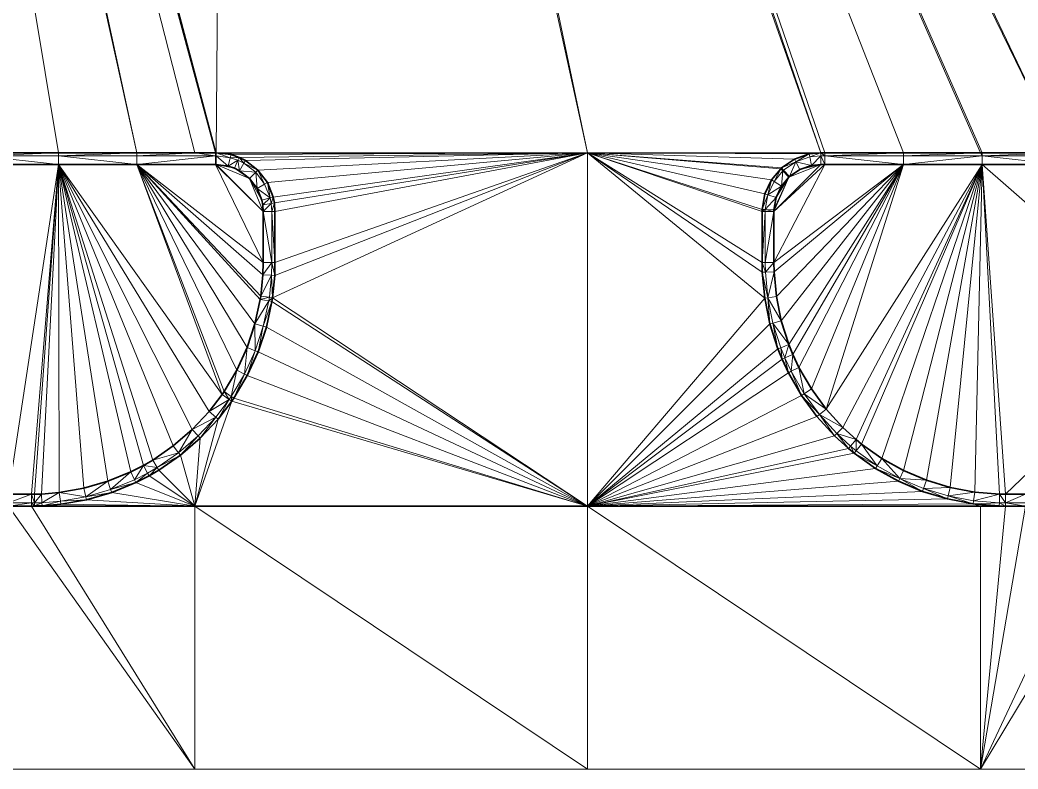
# Model space of a CAD drawing. Header units: metres. Extents: x 246428 to 246884, y 7418966 to 7419490.
# Drawn here: x 246667.78 to 246680.49, y 7419380.21 to 7419389.75 of the extents above; entities that cross this region are included whole.
import ezdxf

# ---------------------------------------------------------------- set-up
doc = ezdxf.new("R2010")
doc.units = ezdxf.units.M
doc.linetypes.add('blank name', pattern=[0])
doc.linetypes.add('HIDDEN', pattern=[9.525, 6.35, -3.175])
doc.layers.add('_12D_UNMAPPED', color=7, linetype='Continuous')
doc.layers.add('GRADELINES', color=250, linetype='HIDDEN', lineweight=25)
for name, color, linetype, lineweight, true_color in [('KERB_BACK', 7, 'Continuous', 35, 0x5fd2ff), ('KERB_LINE', 7, 'Continuous', 18, 0xb9b9b9), ('KERB_LIP', 7, 'Continuous', 35, 0x5fd2ff), ('KERB_TOP', 7, 'Continuous', 18, 0xb9b9b9)]:
    doc.layers.add(name, color=color, linetype=linetype, lineweight=lineweight, true_color=true_color)

msp = doc.modelspace()

# ---------------------------------------------------------------- linework, layer by layer
at = {"layer": '_12D_UNMAPPED', "color": 3, "linetype": 'blank name', "lineweight": 0}
for points in [[(246681.029, 7419388.055, 34.594), (246670.921, 7419409.217, 34.197), (246681.454, 7419414.055, 34.341)], [(246681.029, 7419388.055, 34.594), (246670.796, 7419409.061, 34.195), (246670.921, 7419409.217, 34.197)], [(246677.979, 7419388.055, 34.538), (246670.634, 7419408.945, 34.193), (246670.796, 7419409.061, 34.195)], [(246678.029, 7419388.055, 34.539), (246677.979, 7419388.055, 34.538), (246670.796, 7419409.061, 34.195)], [(246679.029, 7419388.055, 34.557), (246678.029, 7419388.055, 34.539), (246670.796, 7419409.061, 34.195)], [(246680.008, 7419388.055, 34.575), (246679.029, 7419388.055, 34.557), (246670.796, 7419409.061, 34.195)], [(246680.029, 7419388.055, 34.575), (246680.008, 7419388.055, 34.575), (246670.796, 7419409.061, 34.195)], [(246681.029, 7419388.055, 34.594), (246680.029, 7419388.055, 34.575), (246670.796, 7419409.061, 34.195)], [(246675.008, 7419388.055, 34.484), (246670.448, 7419408.874, 34.191), (246670.634, 7419408.945, 34.193)], [(246677.979, 7419388.055, 34.538), (246675.008, 7419388.055, 34.484), (246670.634, 7419408.945, 34.193)], [(246670.448, 7419408.874, 34.191), (246670.279, 7419388.055, 34.397), (246665.414, 7419406.396, 34.125)], [(246675.008, 7419388.055, 34.484), (246670.279, 7419388.055, 34.397), (246670.448, 7419408.874, 34.191)], [(246670.279, 7419388.055, 34.397), (246665.332, 7419406.339, 34.124), (246665.414, 7419406.396, 34.125)], [(246669.271, 7419388.055, 34.379), (246665.242, 7419406.296, 34.123), (246665.332, 7419406.339, 34.124)], [(246668.271, 7419388.055, 34.361), (246667.271, 7419388.055, 34.342), (246665.242, 7419406.296, 34.123)], [(246669.271, 7419388.055, 34.379), (246668.271, 7419388.055, 34.361), (246665.242, 7419406.296, 34.123)], [(246670.271, 7419388.055, 34.397), (246670.008, 7419388.055, 34.392), (246665.332, 7419406.339, 34.124)], [(246670.008, 7419388.055, 34.392), (246669.271, 7419388.055, 34.379), (246665.332, 7419406.339, 34.124)], [(246670.279, 7419388.055, 34.397), (246670.271, 7419388.055, 34.397), (246665.332, 7419406.339, 34.124)], [(246668.271, 7419388.055, 34.361), (246668.271, 7419388.015, 34.511), (246667.271, 7419388.015, 34.492)], [(246667.271, 7419388.055, 34.342), (246668.271, 7419388.055, 34.361), (246667.271, 7419388.015, 34.492)], [(246667.271, 7419388.015, 34.492), (246668.271, 7419387.905, 34.511), (246667.271, 7419387.905, 34.492)], [(246667.271, 7419388.015, 34.492), (246668.271, 7419388.015, 34.511), (246668.271, 7419387.905, 34.511)], [(246668.271, 7419388.055, 34.361), (246669.271, 7419388.055, 34.379), (246668.271, 7419388.015, 34.511)], [(246669.271, 7419388.055, 34.379), (246669.271, 7419388.015, 34.529), (246668.271, 7419388.015, 34.511)], [(246668.271, 7419388.015, 34.511), (246669.271, 7419387.905, 34.529), (246668.271, 7419387.905, 34.511)], [(246668.271, 7419388.015, 34.511), (246669.271, 7419388.015, 34.529), (246669.271, 7419387.905, 34.529)], [(246669.271, 7419388.055, 34.379), (246670.008, 7419388.055, 34.392), (246669.271, 7419388.015, 34.529)], [(246669.271, 7419388.015, 34.529), (246670.008, 7419388.055, 34.392), (246670.271, 7419388.015, 34.547)], [(246669.271, 7419387.905, 34.529), (246669.271, 7419388.015, 34.529), (246670.271, 7419388.015, 34.547)], [(246669.271, 7419387.905, 34.529), (246670.271, 7419388.015, 34.547), (246670.271, 7419387.905, 34.547)], [(246670.008, 7419388.055, 34.392), (246670.271, 7419388.055, 34.397), (246670.271, 7419388.015, 34.547)], [(246670.271, 7419388.055, 34.397), (246670.279, 7419388.055, 34.397), (246670.279, 7419388.015, 34.547)], [(246670.271, 7419388.055, 34.397), (246670.279, 7419388.015, 34.547), (246670.271, 7419388.015, 34.547)], [(246670.271, 7419388.015, 34.547), (246670.279, 7419388.015, 34.547), (246670.279, 7419387.905, 34.547)], [(246670.271, 7419388.015, 34.547), (246670.279, 7419387.905, 34.547), (246670.271, 7419387.905, 34.547)], [(246670.279, 7419388.055, 34.397), (246670.469, 7419388.031, 34.4), (246670.459, 7419387.992, 34.55)], [(246670.279, 7419388.055, 34.397), (246670.459, 7419387.992, 34.55), (246670.279, 7419388.015, 34.547)], [(246675.008, 7419388.055, 34.484), (246670.469, 7419388.031, 34.4), (246670.279, 7419388.055, 34.397)], [(246670.279, 7419388.015, 34.547), (246670.459, 7419387.992, 34.55), (246670.431, 7419387.886, 34.55)], [(246670.279, 7419388.015, 34.547), (246670.431, 7419387.886, 34.55), (246670.279, 7419387.905, 34.547)], [(246670.459, 7419387.992, 34.55), (246670.555, 7419387.96, 34.552), (246670.431, 7419387.886, 34.55)], [(246670.469, 7419388.031, 34.4), (246670.571, 7419387.996, 34.402), (246670.459, 7419387.992, 34.55)], [(246670.571, 7419387.996, 34.402), (246670.555, 7419387.96, 34.552), (246670.459, 7419387.992, 34.55)], [(246675.008, 7419388.055, 34.484), (246670.571, 7419387.996, 34.402), (246670.469, 7419388.031, 34.4)], [(246670.571, 7419387.996, 34.402), (246670.633, 7419387.921, 34.552), (246670.555, 7419387.96, 34.552)], [(246675.008, 7419388.055, 34.484), (246670.653, 7419387.955, 34.402), (246670.571, 7419387.996, 34.402)], [(246670.571, 7419387.996, 34.402), (246670.653, 7419387.955, 34.402), (246670.633, 7419387.921, 34.552)], [(246675.008, 7419388.055, 34.484), (246670.812, 7419387.834, 34.403), (246670.653, 7419387.955, 34.402)], [(246675.008, 7419388.055, 34.484), (246670.932, 7419387.675, 34.404), (246670.812, 7419387.834, 34.403)], [(246675.008, 7419388.055, 34.484), (246671.006, 7419387.49, 34.404), (246670.932, 7419387.675, 34.404)], [(246675.008, 7419388.055, 34.484), (246675.008, 7419383.555, 34.439), (246670.997, 7419386.208, 34.392)], [(246675.008, 7419388.055, 34.484), (246670.997, 7419386.208, 34.392), (246671.025, 7419386.492, 34.395)], [(246675.008, 7419388.055, 34.484), (246671.021, 7419387.415, 34.405), (246671.006, 7419387.49, 34.404)], [(246675.008, 7419388.055, 34.484), (246671.029, 7419387.305, 34.404), (246671.021, 7419387.415, 34.405)], [(246675.008, 7419388.055, 34.484), (246671.025, 7419386.492, 34.395), (246671.029, 7419386.655, 34.397)], [(246675.008, 7419388.055, 34.484), (246671.029, 7419386.655, 34.397), (246671.029, 7419387.305, 34.404)], [(246677.979, 7419388.055, 34.538), (246677.83, 7419388.04, 34.535), (246675.008, 7419388.055, 34.484)], [(246675.008, 7419388.055, 34.484), (246677.232, 7419386.533, 34.509), (246677.263, 7419386.202, 34.507)], [(246675.008, 7419388.055, 34.484), (246677.348, 7419387.711, 34.524), (246677.264, 7419387.53, 34.52)], [(246675.008, 7419388.055, 34.484), (246677.83, 7419388.04, 34.535), (246677.642, 7419387.975, 34.531)], [(246675.008, 7419388.055, 34.484), (246677.642, 7419387.975, 34.531), (246677.477, 7419387.862, 34.527)], [(246675.008, 7419388.055, 34.484), (246677.477, 7419387.862, 34.527), (246677.466, 7419387.852, 34.526)], [(246675.008, 7419388.055, 34.484), (246677.466, 7419387.852, 34.526), (246677.348, 7419387.711, 34.524)], [(246675.008, 7419388.055, 34.484), (246677.264, 7419387.53, 34.52), (246677.23, 7419387.333, 34.517)], [(246675.008, 7419388.055, 34.484), (246677.23, 7419387.333, 34.517), (246677.229, 7419387.305, 34.517)], [(246675.008, 7419388.055, 34.484), (246677.229, 7419387.305, 34.517), (246677.229, 7419386.655, 34.51)], [(246675.008, 7419388.055, 34.484), (246677.229, 7419386.655, 34.51), (246677.232, 7419386.533, 34.509)], [(246675.008, 7419383.555, 34.439), (246675.008, 7419388.055, 34.484), (246677.263, 7419386.202, 34.507)], [(246677.477, 7419387.862, 34.527), (246677.642, 7419387.975, 34.531), (246677.66, 7419387.939, 34.681)], [(246677.642, 7419387.975, 34.531), (246677.83, 7419388.04, 34.535), (246677.66, 7419387.939, 34.681)], [(246677.83, 7419388.04, 34.535), (246677.838, 7419388.001, 34.685), (246677.66, 7419387.939, 34.681)], [(246677.66, 7419387.939, 34.681), (246677.838, 7419388.001, 34.685), (246677.86, 7419387.893, 34.685)], [(246677.83, 7419388.04, 34.535), (246677.979, 7419388.055, 34.538), (246677.838, 7419388.001, 34.685)], [(246677.979, 7419388.055, 34.538), (246677.979, 7419388.015, 34.688), (246677.838, 7419388.001, 34.685)], [(246677.838, 7419388.001, 34.685), (246677.979, 7419388.015, 34.688), (246677.86, 7419387.893, 34.685)], [(246677.979, 7419388.015, 34.688), (246677.979, 7419387.905, 34.688), (246677.86, 7419387.893, 34.685)], [(246677.979, 7419388.055, 34.538), (246678.029, 7419388.055, 34.539), (246678.029, 7419388.015, 34.689)], [(246677.979, 7419388.055, 34.538), (246678.029, 7419388.015, 34.689), (246677.979, 7419388.015, 34.688)], [(246677.979, 7419388.015, 34.688), (246678.029, 7419388.015, 34.689), (246678.029, 7419387.905, 34.689)], [(246677.979, 7419388.015, 34.688), (246678.029, 7419387.905, 34.689), (246677.979, 7419387.905, 34.688)], [(246678.029, 7419388.055, 34.539), (246679.029, 7419388.055, 34.557), (246678.029, 7419388.015, 34.689)], [(246679.029, 7419388.055, 34.557), (246679.029, 7419388.015, 34.707), (246678.029, 7419388.015, 34.689)], [(246678.029, 7419388.015, 34.689), (246679.029, 7419388.015, 34.707), (246679.029, 7419387.905, 34.707)], [(246678.029, 7419388.015, 34.689), (246679.029, 7419387.905, 34.707), (246678.029, 7419387.905, 34.689)], [(246679.029, 7419388.055, 34.557), (246680.008, 7419388.055, 34.575), (246679.029, 7419388.015, 34.707)], [(246679.029, 7419388.015, 34.707), (246680.008, 7419388.055, 34.575), (246680.029, 7419388.015, 34.725)], [(246679.029, 7419388.015, 34.707), (246680.029, 7419388.015, 34.725), (246679.029, 7419387.905, 34.707)], [(246679.029, 7419387.905, 34.707), (246680.029, 7419388.015, 34.725), (246680.029, 7419387.905, 34.725)], [(246680.008, 7419388.055, 34.575), (246680.029, 7419388.055, 34.575), (246680.029, 7419388.015, 34.725)], [(246681.029, 7419388.055, 34.594), (246681.029, 7419388.015, 34.744), (246680.029, 7419388.015, 34.725)], [(246680.029, 7419388.055, 34.575), (246681.029, 7419388.055, 34.594), (246680.029, 7419388.015, 34.725)], [(246680.029, 7419388.015, 34.725), (246681.029, 7419387.905, 34.744), (246680.029, 7419387.905, 34.725)], [(246680.029, 7419388.015, 34.725), (246681.029, 7419388.015, 34.744), (246681.029, 7419387.905, 34.744)], [(246668.271, 7419387.905, 34.511), (246667.636, 7419383.705, 34.454), (246667.271, 7419387.905, 34.492)], [(246667.929, 7419383.705, 34.459), (246667.636, 7419383.705, 34.454), (246668.271, 7419387.905, 34.511)], [(246667.967, 7419383.706, 34.46), (246667.929, 7419383.705, 34.459), (246668.271, 7419387.905, 34.511)], [(246668.058, 7419383.708, 34.462), (246667.967, 7419383.706, 34.46), (246668.271, 7419387.905, 34.511)], [(246668.283, 7419383.727, 34.467), (246668.058, 7419383.708, 34.462), (246668.271, 7419387.905, 34.511)], [(246669.973, 7419384.528, 34.507), (246669.733, 7419384.321, 34.5), (246668.271, 7419387.905, 34.511)], [(246669.355, 7419384.072, 34.491), (246669.194, 7419383.99, 34.487), (246668.271, 7419387.905, 34.511)], [(246669.194, 7419383.99, 34.487), (246668.9, 7419383.87, 34.48), (246668.271, 7419387.905, 34.511)], [(246669.472, 7419384.141, 34.494), (246669.355, 7419384.072, 34.491), (246668.271, 7419387.905, 34.511)], [(246668.9, 7419383.87, 34.48), (246668.596, 7419383.781, 34.473), (246668.271, 7419387.905, 34.511)], [(246668.271, 7419387.905, 34.511), (246669.271, 7419387.905, 34.529), (246670.355, 7419384.976, 34.519)], [(246669.733, 7419384.321, 34.5), (246669.472, 7419384.141, 34.494), (246668.271, 7419387.905, 34.511)], [(246668.596, 7419383.781, 34.473), (246668.283, 7419383.727, 34.467), (246668.271, 7419387.905, 34.511)], [(246669.973, 7419384.528, 34.507), (246668.271, 7419387.905, 34.511), (246670.19, 7419384.76, 34.514)], [(246670.19, 7419384.76, 34.514), (246668.271, 7419387.905, 34.511), (246670.355, 7419384.976, 34.519)], [(246670.875, 7419386.5, 34.545), (246669.271, 7419387.905, 34.529), (246670.879, 7419386.655, 34.547)], [(246670.355, 7419384.976, 34.519), (246669.271, 7419387.905, 34.529), (246670.38, 7419385.013, 34.52)], [(246670.38, 7419385.013, 34.52), (246669.271, 7419387.905, 34.529), (246670.542, 7419385.286, 34.525)], [(246670.542, 7419385.286, 34.525), (246669.271, 7419387.905, 34.529), (246670.674, 7419385.574, 34.531)], [(246670.674, 7419385.574, 34.531), (246669.271, 7419387.905, 34.529), (246670.774, 7419385.875, 34.536)], [(246670.774, 7419385.875, 34.536), (246669.271, 7419387.905, 34.529), (246670.842, 7419386.185, 34.541)], [(246670.842, 7419386.185, 34.541), (246669.271, 7419387.905, 34.529), (246670.849, 7419386.229, 34.542)], [(246670.849, 7419386.229, 34.542), (246669.271, 7419387.905, 34.529), (246670.875, 7419386.5, 34.545)], [(246670.879, 7419386.655, 34.547), (246669.271, 7419387.905, 34.529), (246670.271, 7419387.905, 34.547)], [(246670.279, 7419387.905, 34.547), (246670.879, 7419387.305, 34.554), (246670.271, 7419387.905, 34.547)], [(246670.879, 7419387.305, 34.554), (246670.879, 7419386.655, 34.547), (246670.271, 7419387.905, 34.547)], [(246670.513, 7419387.858, 34.552), (246670.705, 7419387.728, 34.553), (246670.279, 7419387.905, 34.547)], [(246670.705, 7419387.728, 34.553), (246670.879, 7419387.305, 34.554), (246670.279, 7419387.905, 34.547)], [(246670.431, 7419387.886, 34.55), (246670.513, 7419387.858, 34.552), (246670.279, 7419387.905, 34.547)], [(246670.555, 7419387.96, 34.552), (246670.513, 7419387.858, 34.552), (246670.431, 7419387.886, 34.55)], [(246670.555, 7419387.96, 34.552), (246670.579, 7419387.825, 34.552), (246670.513, 7419387.858, 34.552)], [(246670.579, 7419387.825, 34.552), (246670.705, 7419387.728, 34.553), (246670.513, 7419387.858, 34.552)], [(246670.555, 7419387.96, 34.552), (246670.633, 7419387.921, 34.552), (246670.579, 7419387.825, 34.552)], [(246670.633, 7419387.921, 34.552), (246670.783, 7419387.806, 34.553), (246670.579, 7419387.825, 34.552)], [(246670.653, 7419387.955, 34.402), (246670.812, 7419387.834, 34.403), (246670.633, 7419387.921, 34.552)], [(246670.812, 7419387.834, 34.403), (246670.783, 7419387.806, 34.553), (246670.633, 7419387.921, 34.552)], [(246677.348, 7419387.711, 34.524), (246677.466, 7419387.852, 34.526), (246677.382, 7419387.689, 34.674)], [(246677.379, 7419387.305, 34.667), (246678.029, 7419387.905, 34.689), (246677.379, 7419386.655, 34.66)], [(246678.029, 7419387.905, 34.689), (246679.029, 7419387.905, 34.707), (246677.379, 7419386.655, 34.66)], [(246677.569, 7419387.743, 34.676), (246677.979, 7419387.905, 34.688), (246677.379, 7419387.305, 34.667)], [(246677.979, 7419387.905, 34.688), (246678.029, 7419387.905, 34.689), (246677.379, 7419387.305, 34.667)], [(246677.379, 7419386.655, 34.66), (246679.029, 7419387.905, 34.707), (246677.382, 7419386.539, 34.659)], [(246677.382, 7419386.539, 34.659), (246679.029, 7419387.905, 34.707), (246677.411, 7419386.224, 34.657)], [(246677.466, 7419387.852, 34.526), (246677.494, 7419387.823, 34.676), (246677.382, 7419387.689, 34.674)], [(246677.411, 7419386.224, 34.657), (246679.029, 7419387.905, 34.707), (246677.474, 7419385.913, 34.655)], [(246677.466, 7419387.852, 34.526), (246677.477, 7419387.862, 34.527), (246677.504, 7419387.833, 34.677)], [(246677.466, 7419387.852, 34.526), (246677.504, 7419387.833, 34.677), (246677.494, 7419387.823, 34.676)], [(246677.474, 7419385.913, 34.655), (246679.029, 7419387.905, 34.707), (246677.571, 7419385.611, 34.653)], [(246677.477, 7419387.862, 34.527), (246677.66, 7419387.939, 34.681), (246677.504, 7419387.833, 34.677)], [(246677.504, 7419387.833, 34.677), (246677.66, 7419387.939, 34.681), (246677.578, 7419387.751, 34.677)], [(246677.71, 7419387.841, 34.681), (246677.979, 7419387.905, 34.688), (246677.569, 7419387.743, 34.676)], [(246677.578, 7419387.751, 34.677), (246677.71, 7419387.841, 34.681), (246677.569, 7419387.743, 34.676)], [(246677.571, 7419385.611, 34.653), (246679.029, 7419387.905, 34.707), (246677.622, 7419385.485, 34.653)], [(246677.66, 7419387.939, 34.681), (246677.71, 7419387.841, 34.681), (246677.578, 7419387.751, 34.677)], [(246677.622, 7419385.485, 34.653), (246679.029, 7419387.905, 34.707), (246677.699, 7419385.321, 34.653)], [(246677.66, 7419387.939, 34.681), (246677.86, 7419387.893, 34.685), (246677.71, 7419387.841, 34.681)], [(246677.699, 7419385.321, 34.653), (246679.029, 7419387.905, 34.707), (246677.857, 7419385.046, 34.654)], [(246677.86, 7419387.893, 34.685), (246677.979, 7419387.905, 34.688), (246677.71, 7419387.841, 34.681)], [(246677.857, 7419385.046, 34.654), (246679.029, 7419387.905, 34.707), (246678.044, 7419384.79, 34.655)], [(246679.029, 7419387.905, 34.707), (246680.029, 7419387.905, 34.725), (246678.044, 7419384.79, 34.655)], [(246678.044, 7419384.79, 34.655), (246680.029, 7419387.905, 34.725), (246678.257, 7419384.556, 34.656)], [(246678.257, 7419384.556, 34.656), (246680.029, 7419387.905, 34.725), (246678.425, 7419384.403, 34.657)], [(246678.425, 7419384.403, 34.657), (246680.029, 7419387.905, 34.725), (246678.495, 7419384.345, 34.658)], [(246678.495, 7419384.345, 34.658), (246680.029, 7419387.905, 34.725), (246678.753, 7419384.162, 34.662)], [(246678.753, 7419384.162, 34.662), (246680.029, 7419387.905, 34.725), (246679.03, 7419384.007, 34.665)], [(246679.03, 7419384.007, 34.665), (246680.029, 7419387.905, 34.725), (246679.322, 7419383.883, 34.669)], [(246679.322, 7419383.883, 34.669), (246680.029, 7419387.905, 34.725), (246679.625, 7419383.791, 34.673)], [(246679.625, 7419383.791, 34.673), (246680.029, 7419387.905, 34.725), (246679.936, 7419383.732, 34.679)], [(246679.936, 7419383.732, 34.679), (246680.029, 7419387.905, 34.725), (246680.253, 7419383.706, 34.684)], [(246680.253, 7419383.706, 34.684), (246680.029, 7419387.905, 34.725), (246680.329, 7419383.705, 34.686)], [(246680.029, 7419387.905, 34.725), (246681.029, 7419387.905, 34.744), (246682.479, 7419385.765, 34.75)], [(246680.329, 7419383.705, 34.686), (246680.029, 7419387.905, 34.725), (246682.479, 7419385.765, 34.75)], [(246670.783, 7419387.806, 34.553), (246670.705, 7419387.728, 34.553), (246670.579, 7419387.825, 34.552)], [(246670.783, 7419387.806, 34.553), (246670.802, 7419387.601, 34.554), (246670.705, 7419387.728, 34.553)], [(246670.802, 7419387.601, 34.554), (246670.861, 7419387.453, 34.554), (246670.705, 7419387.728, 34.553)], [(246670.861, 7419387.453, 34.554), (246670.879, 7419387.305, 34.554), (246670.705, 7419387.728, 34.553)], [(246670.812, 7419387.834, 34.403), (246670.897, 7419387.655, 34.554), (246670.783, 7419387.806, 34.553)], [(246670.783, 7419387.806, 34.553), (246670.897, 7419387.655, 34.554), (246670.802, 7419387.601, 34.554)], [(246670.812, 7419387.834, 34.403), (246670.932, 7419387.675, 34.404), (246670.897, 7419387.655, 34.554)], [(246677.264, 7419387.53, 34.52), (246677.348, 7419387.711, 34.524), (246677.302, 7419387.518, 34.67)], [(246677.348, 7419387.711, 34.524), (246677.382, 7419387.689, 34.674), (246677.302, 7419387.518, 34.67)], [(246677.38, 7419387.328, 34.667), (246677.569, 7419387.743, 34.676), (246677.379, 7419387.305, 34.667)], [(246677.407, 7419387.485, 34.67), (246677.569, 7419387.743, 34.676), (246677.38, 7419387.328, 34.667)], [(246677.382, 7419387.689, 34.674), (246677.494, 7419387.823, 34.676), (246677.475, 7419387.629, 34.674)], [(246677.475, 7419387.629, 34.674), (246677.569, 7419387.743, 34.676), (246677.407, 7419387.485, 34.67)], [(246677.494, 7419387.823, 34.676), (246677.569, 7419387.743, 34.676), (246677.475, 7419387.629, 34.674)], [(246677.494, 7419387.823, 34.676), (246677.504, 7419387.833, 34.677), (246677.578, 7419387.751, 34.677)], [(246677.494, 7419387.823, 34.676), (246677.578, 7419387.751, 34.677), (246677.569, 7419387.743, 34.676)], [(246670.897, 7419387.655, 34.554), (246670.968, 7419387.48, 34.554), (246670.802, 7419387.601, 34.554)], [(246670.968, 7419387.48, 34.554), (246670.861, 7419387.453, 34.554), (246670.802, 7419387.601, 34.554)], [(246670.932, 7419387.675, 34.404), (246670.968, 7419387.48, 34.554), (246670.897, 7419387.655, 34.554)], [(246670.932, 7419387.675, 34.404), (246671.006, 7419387.49, 34.404), (246670.968, 7419387.48, 34.554)], [(246677.302, 7419387.518, 34.67), (246677.382, 7419387.689, 34.674), (246677.475, 7419387.629, 34.674)], [(246677.302, 7419387.518, 34.67), (246677.475, 7419387.629, 34.674), (246677.407, 7419387.485, 34.67)], [(246670.968, 7419387.48, 34.554), (246670.873, 7419387.393, 34.555), (246670.861, 7419387.453, 34.554)], [(246670.968, 7419387.48, 34.554), (246670.982, 7419387.409, 34.555), (246670.873, 7419387.393, 34.555)], [(246671.006, 7419387.49, 34.404), (246670.982, 7419387.409, 34.555), (246670.968, 7419387.48, 34.554)], [(246671.006, 7419387.49, 34.404), (246671.021, 7419387.415, 34.405), (246670.982, 7419387.409, 34.555)], [(246677.23, 7419387.333, 34.517), (246677.264, 7419387.53, 34.52), (246677.302, 7419387.518, 34.67)], [(246677.23, 7419387.333, 34.517), (246677.302, 7419387.518, 34.67), (246677.27, 7419387.332, 34.667)], [(246677.27, 7419387.332, 34.667), (246677.302, 7419387.518, 34.67), (246677.407, 7419387.485, 34.67)], [(246677.27, 7419387.332, 34.667), (246677.407, 7419387.485, 34.67), (246677.38, 7419387.328, 34.667)], [(246670.873, 7419387.393, 34.555), (246670.879, 7419387.305, 34.554), (246670.861, 7419387.453, 34.554)], [(246670.982, 7419387.409, 34.555), (246670.879, 7419387.305, 34.554), (246670.873, 7419387.393, 34.555)], [(246670.982, 7419387.409, 34.555), (246670.989, 7419387.305, 34.554), (246670.879, 7419387.305, 34.554)], [(246671.021, 7419387.415, 34.405), (246670.989, 7419387.305, 34.554), (246670.982, 7419387.409, 34.555)], [(246671.021, 7419387.415, 34.405), (246671.029, 7419387.305, 34.404), (246670.989, 7419387.305, 34.554)], [(246677.229, 7419387.305, 34.517), (246677.23, 7419387.333, 34.517), (246677.269, 7419387.305, 34.667)], [(246677.23, 7419387.333, 34.517), (246677.27, 7419387.332, 34.667), (246677.269, 7419387.305, 34.667)], [(246677.269, 7419387.305, 34.667), (246677.27, 7419387.332, 34.667), (246677.379, 7419387.305, 34.667)], [(246677.27, 7419387.332, 34.667), (246677.38, 7419387.328, 34.667), (246677.379, 7419387.305, 34.667)], [(246670.989, 7419386.655, 34.547), (246670.879, 7419386.655, 34.547), (246670.879, 7419387.305, 34.554)], [(246670.989, 7419387.305, 34.554), (246670.989, 7419386.655, 34.547), (246670.879, 7419387.305, 34.554)], [(246671.029, 7419387.305, 34.404), (246671.029, 7419386.655, 34.397), (246670.989, 7419387.305, 34.554)], [(246671.029, 7419386.655, 34.397), (246670.989, 7419386.655, 34.547), (246670.989, 7419387.305, 34.554)], [(246677.229, 7419386.655, 34.51), (246677.269, 7419387.305, 34.667), (246677.269, 7419386.655, 34.66)], [(246677.229, 7419386.655, 34.51), (246677.229, 7419387.305, 34.517), (246677.269, 7419387.305, 34.667)], [(246677.269, 7419386.655, 34.66), (246677.379, 7419387.305, 34.667), (246677.379, 7419386.655, 34.66)], [(246677.269, 7419386.655, 34.66), (246677.269, 7419387.305, 34.667), (246677.379, 7419387.305, 34.667)], [(246670.989, 7419386.655, 34.547), (246670.985, 7419386.494, 34.545), (246670.875, 7419386.5, 34.545)], [(246670.989, 7419386.655, 34.547), (246670.875, 7419386.5, 34.545), (246670.879, 7419386.655, 34.547)], [(246671.025, 7419386.492, 34.395), (246670.985, 7419386.494, 34.545), (246670.989, 7419386.655, 34.547)], [(246671.029, 7419386.655, 34.397), (246671.025, 7419386.492, 34.395), (246670.989, 7419386.655, 34.547)], [(246677.232, 7419386.533, 34.509), (246677.229, 7419386.655, 34.51), (246677.272, 7419386.535, 34.659)], [(246677.229, 7419386.655, 34.51), (246677.269, 7419386.655, 34.66), (246677.272, 7419386.535, 34.659)], [(246677.272, 7419386.535, 34.659), (246677.269, 7419386.655, 34.66), (246677.379, 7419386.655, 34.66)], [(246677.272, 7419386.535, 34.659), (246677.379, 7419386.655, 34.66), (246677.382, 7419386.539, 34.659)], [(246670.985, 7419386.494, 34.545), (246670.849, 7419386.229, 34.542), (246670.875, 7419386.5, 34.545)], [(246670.985, 7419386.494, 34.545), (246670.957, 7419386.214, 34.542), (246670.849, 7419386.229, 34.542)], [(246670.997, 7419386.208, 34.392), (246670.957, 7419386.214, 34.542), (246670.985, 7419386.494, 34.545)], [(246671.025, 7419386.492, 34.395), (246670.997, 7419386.208, 34.392), (246670.985, 7419386.494, 34.545)], [(246677.232, 7419386.533, 34.509), (246677.272, 7419386.535, 34.659), (246677.302, 7419386.208, 34.657)], [(246677.263, 7419386.202, 34.507), (246677.232, 7419386.533, 34.509), (246677.302, 7419386.208, 34.657)], [(246677.302, 7419386.208, 34.657), (246677.272, 7419386.535, 34.659), (246677.382, 7419386.539, 34.659)], [(246677.302, 7419386.208, 34.657), (246677.382, 7419386.539, 34.659), (246677.411, 7419386.224, 34.657)], [(246670.957, 7419386.214, 34.542), (246670.842, 7419386.185, 34.541), (246670.849, 7419386.229, 34.542)], [(246670.957, 7419386.214, 34.542), (246670.95, 7419386.167, 34.541), (246670.842, 7419386.185, 34.541)], [(246670.997, 7419386.208, 34.392), (246670.95, 7419386.167, 34.541), (246670.957, 7419386.214, 34.542)], [(246670.997, 7419386.208, 34.392), (246670.99, 7419386.161, 34.391), (246670.95, 7419386.167, 34.541)], [(246675.008, 7419383.555, 34.439), (246670.99, 7419386.161, 34.391), (246670.997, 7419386.208, 34.392)], [(246675.008, 7419383.555, 34.439), (246677.263, 7419386.202, 34.507), (246677.329, 7419385.875, 34.505)], [(246677.329, 7419385.875, 34.505), (246677.263, 7419386.202, 34.507), (246677.302, 7419386.208, 34.657)], [(246677.302, 7419386.208, 34.657), (246677.411, 7419386.224, 34.657), (246677.474, 7419385.913, 34.655)], [(246677.329, 7419385.875, 34.505), (246677.302, 7419386.208, 34.657), (246677.368, 7419385.885, 34.655)], [(246677.368, 7419385.885, 34.655), (246677.302, 7419386.208, 34.657), (246677.474, 7419385.913, 34.655)], [(246670.95, 7419386.167, 34.541), (246670.774, 7419385.875, 34.536), (246670.842, 7419386.185, 34.541)], [(246670.95, 7419386.167, 34.541), (246670.88, 7419385.846, 34.536), (246670.774, 7419385.875, 34.536)], [(246670.99, 7419386.161, 34.391), (246670.88, 7419385.846, 34.536), (246670.95, 7419386.167, 34.541)], [(246670.99, 7419386.161, 34.391), (246670.919, 7419385.835, 34.386), (246670.88, 7419385.846, 34.536)], [(246675.008, 7419383.555, 34.439), (246670.919, 7419385.835, 34.386), (246670.99, 7419386.161, 34.391)], [(246670.777, 7419385.534, 34.531), (246670.674, 7419385.574, 34.531), (246670.774, 7419385.875, 34.536)], [(246670.88, 7419385.846, 34.536), (246670.777, 7419385.534, 34.531), (246670.774, 7419385.875, 34.536)], [(246670.814, 7419385.519, 34.381), (246670.777, 7419385.534, 34.531), (246670.88, 7419385.846, 34.536)], [(246670.919, 7419385.835, 34.386), (246670.814, 7419385.519, 34.381), (246670.88, 7419385.846, 34.536)], [(246675.008, 7419383.555, 34.439), (246670.814, 7419385.519, 34.381), (246670.919, 7419385.835, 34.386)], [(246675.008, 7419383.555, 34.439), (246677.329, 7419385.875, 34.505), (246677.43, 7419385.558, 34.503)], [(246677.43, 7419385.558, 34.503), (246677.329, 7419385.875, 34.505), (246677.368, 7419385.885, 34.655)], [(246677.368, 7419385.885, 34.655), (246677.474, 7419385.913, 34.655), (246677.571, 7419385.611, 34.653)], [(246677.43, 7419385.558, 34.503), (246677.368, 7419385.885, 34.655), (246677.468, 7419385.572, 34.653)], [(246677.468, 7419385.572, 34.653), (246677.368, 7419385.885, 34.655), (246677.571, 7419385.611, 34.653)], [(246680.582, 7419383.705, 34.69), (246680.329, 7419383.705, 34.686), (246682.479, 7419385.765, 34.75)], [(246670.64, 7419385.235, 34.525), (246670.542, 7419385.286, 34.525), (246670.674, 7419385.574, 34.531)], [(246670.777, 7419385.534, 34.531), (246670.64, 7419385.235, 34.525), (246670.674, 7419385.574, 34.531)], [(246675.008, 7419383.555, 34.439), (246677.43, 7419385.558, 34.503), (246677.484, 7419385.425, 34.503)], [(246677.484, 7419385.425, 34.503), (246677.43, 7419385.558, 34.503), (246677.468, 7419385.572, 34.653)], [(246677.521, 7419385.441, 34.653), (246677.468, 7419385.572, 34.653), (246677.571, 7419385.611, 34.653)], [(246677.484, 7419385.425, 34.503), (246677.468, 7419385.572, 34.653), (246677.521, 7419385.441, 34.653)], [(246677.521, 7419385.441, 34.653), (246677.571, 7419385.611, 34.653), (246677.622, 7419385.485, 34.653)], [(246670.675, 7419385.216, 34.375), (246670.64, 7419385.235, 34.525), (246670.777, 7419385.534, 34.531)], [(246670.814, 7419385.519, 34.381), (246670.675, 7419385.216, 34.375), (246670.777, 7419385.534, 34.531)], [(246675.008, 7419383.555, 34.439), (246670.675, 7419385.216, 34.375), (246670.814, 7419385.519, 34.381)], [(246675.008, 7419383.555, 34.439), (246677.484, 7419385.425, 34.503), (246677.565, 7419385.253, 34.503)], [(246677.565, 7419385.253, 34.503), (246677.484, 7419385.425, 34.503), (246677.521, 7419385.441, 34.653)], [(246677.6, 7419385.271, 34.653), (246677.521, 7419385.441, 34.653), (246677.622, 7419385.485, 34.653)], [(246677.565, 7419385.253, 34.503), (246677.521, 7419385.441, 34.653), (246677.6, 7419385.271, 34.653)], [(246677.6, 7419385.271, 34.653), (246677.622, 7419385.485, 34.653), (246677.699, 7419385.321, 34.653)], [(246677.765, 7419384.986, 34.654), (246677.6, 7419385.271, 34.653), (246677.699, 7419385.321, 34.653)], [(246677.765, 7419384.986, 34.654), (246677.699, 7419385.321, 34.653), (246677.857, 7419385.046, 34.654)], [(246670.472, 7419384.952, 34.52), (246670.38, 7419385.013, 34.52), (246670.542, 7419385.286, 34.525)], [(246670.64, 7419385.235, 34.525), (246670.472, 7419384.952, 34.52), (246670.542, 7419385.286, 34.525)], [(246670.505, 7419384.93, 34.37), (246670.472, 7419384.952, 34.52), (246670.64, 7419385.235, 34.525)], [(246670.675, 7419385.216, 34.375), (246670.505, 7419384.93, 34.37), (246670.64, 7419385.235, 34.525)], [(246675.008, 7419383.555, 34.439), (246670.505, 7419384.93, 34.37), (246670.675, 7419385.216, 34.375)], [(246675.008, 7419383.555, 34.439), (246677.565, 7419385.253, 34.503), (246677.731, 7419384.964, 34.504)], [(246677.731, 7419384.964, 34.504), (246677.565, 7419385.253, 34.503), (246677.6, 7419385.271, 34.653)], [(246677.731, 7419384.964, 34.504), (246677.6, 7419385.271, 34.653), (246677.765, 7419384.986, 34.654)], [(246677.765, 7419384.986, 34.654), (246677.857, 7419385.046, 34.654), (246678.044, 7419384.79, 34.655)], [(246670.445, 7419384.913, 34.519), (246670.19, 7419384.76, 34.514), (246670.355, 7419384.976, 34.519)], [(246670.445, 7419384.913, 34.519), (246670.355, 7419384.976, 34.519), (246670.38, 7419385.013, 34.52)], [(246670.472, 7419384.952, 34.52), (246670.445, 7419384.913, 34.519), (246670.38, 7419385.013, 34.52)], [(246670.478, 7419384.89, 34.369), (246670.445, 7419384.913, 34.519), (246670.472, 7419384.952, 34.52)], [(246670.505, 7419384.93, 34.37), (246670.478, 7419384.89, 34.369), (246670.472, 7419384.952, 34.52)], [(246675.008, 7419383.555, 34.439), (246670.478, 7419384.89, 34.369), (246670.505, 7419384.93, 34.37)], [(246675.008, 7419383.555, 34.439), (246677.731, 7419384.964, 34.504), (246677.928, 7419384.695, 34.505)], [(246677.731, 7419384.964, 34.504), (246677.765, 7419384.986, 34.654), (246677.959, 7419384.721, 34.655)], [(246677.928, 7419384.695, 34.505), (246677.731, 7419384.964, 34.504), (246677.959, 7419384.721, 34.655)], [(246677.959, 7419384.721, 34.655), (246677.765, 7419384.986, 34.654), (246678.044, 7419384.79, 34.655)], [(246670.008, 7419383.555, 34.347), (246670.305, 7419384.663, 34.364), (246670.478, 7419384.89, 34.369)], [(246675.008, 7419383.555, 34.439), (246670.008, 7419383.555, 34.347), (246670.478, 7419384.89, 34.369)], [(246670.445, 7419384.913, 34.519), (246670.274, 7419384.689, 34.514), (246670.19, 7419384.76, 34.514)], [(246670.305, 7419384.663, 34.364), (246670.274, 7419384.689, 34.514), (246670.445, 7419384.913, 34.519)], [(246670.478, 7419384.89, 34.369), (246670.305, 7419384.663, 34.364), (246670.445, 7419384.913, 34.519)], [(246677.959, 7419384.721, 34.655), (246678.044, 7419384.79, 34.655), (246678.257, 7419384.556, 34.656)], [(246670.274, 7419384.689, 34.514), (246669.973, 7419384.528, 34.507), (246670.19, 7419384.76, 34.514)], [(246670.05, 7419384.449, 34.507), (246669.973, 7419384.528, 34.507), (246670.274, 7419384.689, 34.514)], [(246670.008, 7419383.555, 34.347), (246670.077, 7419384.42, 34.357), (246670.305, 7419384.663, 34.364)], [(246670.077, 7419384.42, 34.357), (246670.05, 7419384.449, 34.507), (246670.274, 7419384.689, 34.514)], [(246670.305, 7419384.663, 34.364), (246670.077, 7419384.42, 34.357), (246670.274, 7419384.689, 34.514)], [(246675.008, 7419383.555, 34.439), (246677.928, 7419384.695, 34.505), (246678.152, 7419384.449, 34.506)], [(246678.152, 7419384.449, 34.506), (246677.928, 7419384.695, 34.505), (246677.959, 7419384.721, 34.655)], [(246678.152, 7419384.449, 34.506), (246677.959, 7419384.721, 34.655), (246678.18, 7419384.477, 34.656)], [(246678.18, 7419384.477, 34.656), (246677.959, 7419384.721, 34.655), (246678.257, 7419384.556, 34.656)], [(246678.18, 7419384.477, 34.656), (246678.257, 7419384.556, 34.656), (246678.425, 7419384.403, 34.657)], [(246669.8, 7419384.234, 34.5), (246669.733, 7419384.321, 34.5), (246669.973, 7419384.528, 34.507)], [(246669.8, 7419384.234, 34.5), (246669.973, 7419384.528, 34.507), (246670.05, 7419384.449, 34.507)], [(246669.825, 7419384.202, 34.35), (246669.8, 7419384.234, 34.5), (246670.05, 7419384.449, 34.507)], [(246670.077, 7419384.42, 34.357), (246669.825, 7419384.202, 34.35), (246670.05, 7419384.449, 34.507)], [(246670.008, 7419383.555, 34.347), (246669.825, 7419384.202, 34.35), (246670.077, 7419384.42, 34.357)], [(246675.008, 7419383.555, 34.439), (246678.152, 7419384.449, 34.506), (246678.328, 7419384.288, 34.507)], [(246678.328, 7419384.288, 34.507), (246678.152, 7419384.449, 34.506), (246678.18, 7419384.477, 34.656)], [(246678.328, 7419384.288, 34.507), (246678.18, 7419384.477, 34.656), (246678.354, 7419384.319, 34.657)], [(246678.354, 7419384.319, 34.657), (246678.18, 7419384.477, 34.656), (246678.425, 7419384.403, 34.657)], [(246669.8, 7419384.234, 34.5), (246669.472, 7419384.141, 34.494), (246669.733, 7419384.321, 34.5)], [(246675.008, 7419383.555, 34.439), (246678.328, 7419384.288, 34.507), (246678.401, 7419384.228, 34.508)], [(246678.401, 7419384.228, 34.508), (246678.328, 7419384.288, 34.507), (246678.354, 7419384.319, 34.657)], [(246678.426, 7419384.259, 34.658), (246678.354, 7419384.319, 34.657), (246678.425, 7419384.403, 34.657)], [(246678.401, 7419384.228, 34.508), (246678.354, 7419384.319, 34.657), (246678.426, 7419384.259, 34.658)], [(246678.426, 7419384.259, 34.658), (246678.425, 7419384.403, 34.657), (246678.495, 7419384.345, 34.658)], [(246678.694, 7419384.069, 34.662), (246678.426, 7419384.259, 34.658), (246678.495, 7419384.345, 34.658)], [(246678.694, 7419384.069, 34.662), (246678.495, 7419384.345, 34.658), (246678.753, 7419384.162, 34.662)], [(246669.8, 7419384.234, 34.5), (246669.53, 7419384.047, 34.494), (246669.472, 7419384.141, 34.494)], [(246669.825, 7419384.202, 34.35), (246669.53, 7419384.047, 34.494), (246669.8, 7419384.234, 34.5)], [(246669.825, 7419384.202, 34.35), (246669.551, 7419384.013, 34.344), (246669.53, 7419384.047, 34.494)], [(246670.008, 7419383.555, 34.347), (246669.551, 7419384.013, 34.344), (246669.825, 7419384.202, 34.35)], [(246675.008, 7419383.555, 34.439), (246678.401, 7419384.228, 34.508), (246678.673, 7419384.035, 34.512)], [(246678.401, 7419384.228, 34.508), (246678.426, 7419384.259, 34.658), (246678.694, 7419384.069, 34.662)], [(246678.673, 7419384.035, 34.512), (246678.401, 7419384.228, 34.508), (246678.694, 7419384.069, 34.662)], [(246678.981, 7419383.908, 34.665), (246678.694, 7419384.069, 34.662), (246678.753, 7419384.162, 34.662)], [(246678.981, 7419383.908, 34.665), (246678.753, 7419384.162, 34.662), (246679.03, 7419384.007, 34.665)], [(246669.241, 7419383.89, 34.487), (246669.194, 7419383.99, 34.487), (246669.355, 7419384.072, 34.491)], [(246669.408, 7419383.976, 34.491), (246669.241, 7419383.89, 34.487), (246669.355, 7419384.072, 34.491)], [(246669.53, 7419384.047, 34.494), (246669.355, 7419384.072, 34.491), (246669.472, 7419384.141, 34.494)], [(246669.53, 7419384.047, 34.494), (246669.408, 7419383.976, 34.491), (246669.355, 7419384.072, 34.491)], [(246669.427, 7419383.941, 34.341), (246669.408, 7419383.976, 34.491), (246669.53, 7419384.047, 34.494)], [(246669.551, 7419384.013, 34.344), (246669.427, 7419383.941, 34.341), (246669.53, 7419384.047, 34.494)], [(246678.964, 7419383.872, 34.515), (246675.008, 7419383.555, 34.439), (246678.673, 7419384.035, 34.512)], [(246678.673, 7419384.035, 34.512), (246678.694, 7419384.069, 34.662), (246678.981, 7419383.908, 34.665)], [(246678.964, 7419383.872, 34.515), (246678.673, 7419384.035, 34.512), (246678.981, 7419383.908, 34.665)], [(246668.936, 7419383.766, 34.48), (246668.9, 7419383.87, 34.48), (246669.194, 7419383.99, 34.487)], [(246669.241, 7419383.89, 34.487), (246668.936, 7419383.766, 34.48), (246669.194, 7419383.99, 34.487)], [(246669.258, 7419383.854, 34.337), (246669.241, 7419383.89, 34.487), (246669.408, 7419383.976, 34.491)], [(246669.427, 7419383.941, 34.341), (246669.258, 7419383.854, 34.337), (246669.408, 7419383.976, 34.491)], [(246670.008, 7419383.555, 34.347), (246669.258, 7419383.854, 34.337), (246669.427, 7419383.941, 34.341)], [(246670.008, 7419383.555, 34.347), (246669.427, 7419383.941, 34.341), (246669.551, 7419384.013, 34.344)], [(246679.27, 7419383.742, 34.519), (246678.964, 7419383.872, 34.515), (246678.981, 7419383.908, 34.665)], [(246678.981, 7419383.908, 34.665), (246679.03, 7419384.007, 34.665), (246679.322, 7419383.883, 34.669)], [(246679.27, 7419383.742, 34.519), (246678.981, 7419383.908, 34.665), (246679.284, 7419383.779, 34.669)], [(246679.284, 7419383.779, 34.669), (246678.981, 7419383.908, 34.665), (246679.322, 7419383.883, 34.669)], [(246668.62, 7419383.674, 34.473), (246668.283, 7419383.727, 34.467), (246668.596, 7419383.781, 34.473)], [(246668.62, 7419383.674, 34.473), (246668.596, 7419383.781, 34.473), (246668.9, 7419383.87, 34.48)], [(246668.936, 7419383.766, 34.48), (246668.62, 7419383.674, 34.473), (246668.9, 7419383.87, 34.48)], [(246669.258, 7419383.854, 34.337), (246668.936, 7419383.766, 34.48), (246669.241, 7419383.89, 34.487)], [(246669.258, 7419383.854, 34.337), (246668.95, 7419383.728, 34.33), (246668.936, 7419383.766, 34.48)], [(246670.008, 7419383.555, 34.347), (246668.95, 7419383.728, 34.33), (246669.258, 7419383.854, 34.337)], [(246679.27, 7419383.742, 34.519), (246675.008, 7419383.555, 34.439), (246678.964, 7419383.872, 34.515)], [(246679.589, 7419383.645, 34.523), (246679.27, 7419383.742, 34.519), (246679.284, 7419383.779, 34.669)], [(246679.284, 7419383.779, 34.669), (246679.322, 7419383.883, 34.669), (246679.625, 7419383.791, 34.673)], [(246679.599, 7419383.684, 34.673), (246679.284, 7419383.779, 34.669), (246679.625, 7419383.791, 34.673)], [(246679.589, 7419383.645, 34.523), (246679.284, 7419383.779, 34.669), (246679.599, 7419383.684, 34.673)], [(246679.599, 7419383.684, 34.673), (246679.625, 7419383.791, 34.673), (246679.936, 7419383.732, 34.679)], [(246667.929, 7419383.595, 34.459), (246667.636, 7419383.595, 34.454), (246667.929, 7419383.705, 34.459)], [(246667.636, 7419383.595, 34.454), (246667.636, 7419383.705, 34.454), (246667.929, 7419383.705, 34.459)], [(246667.968, 7419383.596, 34.46), (246667.929, 7419383.705, 34.459), (246667.967, 7419383.706, 34.46)], [(246667.968, 7419383.596, 34.46), (246667.929, 7419383.595, 34.459), (246667.929, 7419383.705, 34.459)], [(246667.968, 7419383.596, 34.46), (246667.967, 7419383.706, 34.46), (246668.058, 7419383.708, 34.462)], [(246668.062, 7419383.598, 34.462), (246667.968, 7419383.596, 34.46), (246668.058, 7419383.708, 34.462)], [(246668.062, 7419383.598, 34.462), (246668.058, 7419383.708, 34.462), (246668.283, 7419383.727, 34.467)], [(246668.297, 7419383.617, 34.467), (246668.062, 7419383.598, 34.462), (246668.283, 7419383.727, 34.467)], [(246668.62, 7419383.674, 34.473), (246668.297, 7419383.617, 34.467), (246668.283, 7419383.727, 34.467)], [(246668.629, 7419383.635, 34.323), (246668.297, 7419383.617, 34.467), (246668.62, 7419383.674, 34.473)], [(246668.95, 7419383.728, 34.33), (246668.62, 7419383.674, 34.473), (246668.936, 7419383.766, 34.48)], [(246668.95, 7419383.728, 34.33), (246668.629, 7419383.635, 34.323), (246668.62, 7419383.674, 34.473)], [(246670.008, 7419383.555, 34.347), (246668.629, 7419383.635, 34.323), (246668.95, 7419383.728, 34.33)], [(246679.589, 7419383.645, 34.523), (246675.008, 7419383.555, 34.439), (246679.27, 7419383.742, 34.519)], [(246679.916, 7419383.583, 34.529), (246675.008, 7419383.555, 34.439), (246679.589, 7419383.645, 34.523)], [(246679.916, 7419383.583, 34.529), (246679.589, 7419383.645, 34.523), (246679.599, 7419383.684, 34.673)], [(246679.922, 7419383.623, 34.679), (246679.599, 7419383.684, 34.673), (246679.936, 7419383.732, 34.679)], [(246679.916, 7419383.583, 34.529), (246679.599, 7419383.684, 34.673), (246679.922, 7419383.623, 34.679)], [(246680.253, 7419383.706, 34.684), (246679.922, 7419383.623, 34.679), (246679.936, 7419383.732, 34.679)], [(246680.253, 7419383.706, 34.684), (246680.25, 7419383.596, 34.684), (246679.922, 7419383.623, 34.679)], [(246680.329, 7419383.595, 34.686), (246680.25, 7419383.596, 34.684), (246680.253, 7419383.706, 34.684)], [(246680.329, 7419383.595, 34.686), (246680.253, 7419383.706, 34.684), (246680.329, 7419383.705, 34.686)], [(246680.329, 7419383.595, 34.686), (246680.329, 7419383.705, 34.686), (246680.582, 7419383.705, 34.69)], [(246680.582, 7419383.595, 34.69), (246680.329, 7419383.595, 34.686), (246680.582, 7419383.705, 34.69)], [(246670.008, 7419380.205, 34.314), (246665.008, 7419380.205, 34.223), (246667.636, 7419383.555, 34.304)], [(246667.929, 7419383.555, 34.309), (246667.636, 7419383.555, 34.304), (246667.929, 7419383.595, 34.459)], [(246667.636, 7419383.555, 34.304), (246667.636, 7419383.595, 34.454), (246667.929, 7419383.595, 34.459)], [(246670.008, 7419380.205, 34.314), (246667.636, 7419383.555, 34.304), (246667.929, 7419383.555, 34.309)], [(246667.969, 7419383.556, 34.31), (246667.929, 7419383.595, 34.459), (246667.968, 7419383.596, 34.46)], [(246667.969, 7419383.556, 34.31), (246667.929, 7419383.555, 34.309), (246667.929, 7419383.595, 34.459)], [(246670.008, 7419383.555, 34.347), (246667.929, 7419383.555, 34.309), (246667.969, 7419383.556, 34.31)], [(246670.008, 7419383.555, 34.347), (246670.008, 7419380.205, 34.314), (246667.929, 7419383.555, 34.309)], [(246667.969, 7419383.556, 34.31), (246667.968, 7419383.596, 34.46), (246668.062, 7419383.598, 34.462)], [(246668.064, 7419383.558, 34.312), (246667.969, 7419383.556, 34.31), (246668.062, 7419383.598, 34.462)], [(246670.008, 7419383.555, 34.347), (246667.969, 7419383.556, 34.31), (246668.064, 7419383.558, 34.312)], [(246668.064, 7419383.558, 34.312), (246668.062, 7419383.598, 34.462), (246668.297, 7419383.617, 34.467)], [(246668.301, 7419383.578, 34.317), (246668.064, 7419383.558, 34.312), (246668.297, 7419383.617, 34.467)], [(246670.008, 7419383.555, 34.347), (246668.064, 7419383.558, 34.312), (246668.301, 7419383.578, 34.317)], [(246668.629, 7419383.635, 34.323), (246668.301, 7419383.578, 34.317), (246668.297, 7419383.617, 34.467)], [(246670.008, 7419383.555, 34.347), (246668.301, 7419383.578, 34.317), (246668.629, 7419383.635, 34.323)], [(246675.008, 7419380.205, 34.405), (246670.008, 7419380.205, 34.314), (246670.008, 7419383.555, 34.347)], [(246675.008, 7419380.205, 34.405), (246670.008, 7419383.555, 34.347), (246675.008, 7419383.555, 34.439)], [(246680.008, 7419383.555, 34.53), (246675.008, 7419383.555, 34.439), (246679.916, 7419383.583, 34.529)], [(246680.008, 7419383.555, 34.53), (246680.008, 7419380.205, 34.496), (246675.008, 7419383.555, 34.439)], [(246680.008, 7419380.205, 34.496), (246675.008, 7419380.205, 34.405), (246675.008, 7419383.555, 34.439)], [(246680.25, 7419383.596, 34.684), (246679.916, 7419383.583, 34.529), (246679.922, 7419383.623, 34.679)], [(246680.25, 7419383.596, 34.684), (246680.249, 7419383.556, 34.534), (246679.916, 7419383.583, 34.529)], [(246680.249, 7419383.556, 34.534), (246680.008, 7419383.555, 34.53), (246679.916, 7419383.583, 34.529)], [(246680.329, 7419383.555, 34.536), (246680.008, 7419383.555, 34.53), (246680.249, 7419383.556, 34.534)], [(246680.008, 7419380.205, 34.496), (246680.008, 7419383.555, 34.53), (246680.329, 7419383.555, 34.536)], [(246680.008, 7419380.205, 34.496), (246680.329, 7419383.555, 34.536), (246680.582, 7419383.555, 34.54)], [(246680.008, 7419380.205, 34.496), (246680.582, 7419383.555, 34.54), (246681.582, 7419383.555, 34.559)], [(246685.008, 7419380.205, 34.588), (246680.008, 7419380.205, 34.496), (246682.029, 7419383.555, 34.567)], [(246680.008, 7419380.205, 34.496), (246681.582, 7419383.555, 34.559), (246682.029, 7419383.555, 34.567)], [(246680.329, 7419383.555, 34.536), (246680.249, 7419383.556, 34.534), (246680.25, 7419383.596, 34.684)], [(246680.329, 7419383.555, 34.536), (246680.25, 7419383.596, 34.684), (246680.329, 7419383.595, 34.686)], [(246680.582, 7419383.555, 34.54), (246680.329, 7419383.555, 34.536), (246680.329, 7419383.595, 34.686)], [(246680.582, 7419383.555, 34.54), (246680.329, 7419383.595, 34.686), (246680.582, 7419383.595, 34.69)]]:
    msp.add_3dface(points, dxfattribs=at)
at = {"layer": 'GRADELINES'}
msp.add_polyline3d([(246635.008, 7419388.03, 33.753), (246640.008, 7419388.04, 33.845), (246641.752, 7419388.044, 33.877), (246645.008, 7419388.05, 33.936), (246645.008, 7419388.05, 33.936), (246650.008, 7419388.056, 34.027), (246653.179, 7419388.285, 34.088), (246653.18, 7419388.285, 34.088), (246653.18, 7419387.835, 34.083), (246655.008, 7419388.055, 34.119), (246660.008, 7419388.055, 34.21), (246665.008, 7419388.055, 34.301), (246670.008, 7419388.055, 34.392), (246675.008, 7419388.055, 34.484), (246680.008, 7419388.055, 34.575), (246685.008, 7419388.055, 34.666), (246690.008, 7419388.055, 34.757), (246695.008, 7419388.055, 34.849), (246700.008, 7419388.055, 34.94), (246705.008, 7419388.055, 35.031), (246710.008, 7419388.055, 35.122), (246715.008, 7419388.055, 35.214), (246716.008, 7419388.055, 35.232)], dxfattribs=at)
at = {"layer": 'KERB_BACK'}
for points in [[(246667.636, 7419383.705, 34.454), (246667.929, 7419383.705, 34.459), (246667.967, 7419383.706, 34.46), (246668.058, 7419383.708, 34.462), (246668.283, 7419383.727, 34.467), (246668.596, 7419383.781, 34.473), (246668.9, 7419383.87, 34.48), (246669.194, 7419383.99, 34.487), (246669.355, 7419384.072, 34.491), (246669.472, 7419384.141, 34.494), (246669.733, 7419384.321, 34.5), (246669.973, 7419384.528, 34.507), (246670.19, 7419384.76, 34.514), (246670.355, 7419384.976, 34.519), (246670.38, 7419385.013, 34.52), (246670.542, 7419385.286, 34.525), (246670.674, 7419385.574, 34.531), (246670.774, 7419385.875, 34.536), (246670.842, 7419386.185, 34.541), (246670.849, 7419386.229, 34.542), (246670.875, 7419386.5, 34.545), (246670.879, 7419386.655, 34.547), (246670.879, 7419387.305, 34.554), (246670.873, 7419387.393, 34.555), (246670.861, 7419387.453, 34.554), (246670.802, 7419387.601, 34.554), (246670.705, 7419387.728, 34.553), (246670.579, 7419387.825, 34.552), (246670.513, 7419387.858, 34.552), (246670.431, 7419387.886, 34.55), (246670.279, 7419387.905, 34.547), (246670.271, 7419387.905, 34.547), (246669.271, 7419387.905, 34.529), (246668.271, 7419387.905, 34.511), (246667.271, 7419387.905, 34.492)], [(246681.029, 7419387.905, 34.744), (246680.029, 7419387.905, 34.725), (246679.029, 7419387.905, 34.707), (246678.029, 7419387.905, 34.689), (246677.979, 7419387.905, 34.688), (246677.86, 7419387.893, 34.685), (246677.71, 7419387.841, 34.681), (246677.578, 7419387.751, 34.677), (246677.569, 7419387.743, 34.676), (246677.475, 7419387.629, 34.674), (246677.407, 7419387.485, 34.67), (246677.38, 7419387.328, 34.667), (246677.379, 7419387.305, 34.667), (246677.379, 7419386.655, 34.66), (246677.382, 7419386.539, 34.659), (246677.411, 7419386.224, 34.657), (246677.474, 7419385.913, 34.655), (246677.571, 7419385.611, 34.653), (246677.622, 7419385.485, 34.653), (246677.699, 7419385.321, 34.653), (246677.857, 7419385.046, 34.654), (246678.044, 7419384.79, 34.655), (246678.257, 7419384.556, 34.656), (246678.425, 7419384.403, 34.657), (246678.495, 7419384.345, 34.658), (246678.753, 7419384.162, 34.662), (246679.03, 7419384.007, 34.665), (246679.322, 7419383.883, 34.669), (246679.625, 7419383.791, 34.673), (246679.936, 7419383.732, 34.679), (246680.253, 7419383.706, 34.684), (246680.329, 7419383.705, 34.686), (246680.582, 7419383.705, 34.69)]]:
    msp.add_polyline3d(points, dxfattribs=at)
at = {"layer": 'KERB_LINE'}
for points in [[(246667.636, 7419383.555, 34.304), (246667.929, 7419383.555, 34.309), (246667.969, 7419383.556, 34.31), (246668.064, 7419383.558, 34.312), (246668.301, 7419383.578, 34.317), (246668.629, 7419383.635, 34.323), (246668.95, 7419383.728, 34.33), (246669.258, 7419383.854, 34.337), (246669.427, 7419383.941, 34.341), (246669.551, 7419384.013, 34.344), (246669.825, 7419384.202, 34.35), (246670.077, 7419384.42, 34.357), (246670.305, 7419384.663, 34.364), (246670.478, 7419384.89, 34.369), (246670.505, 7419384.93, 34.37), (246670.675, 7419385.216, 34.375), (246670.814, 7419385.519, 34.381), (246670.919, 7419385.835, 34.386), (246670.99, 7419386.161, 34.391), (246670.997, 7419386.208, 34.392), (246671.025, 7419386.492, 34.395), (246671.029, 7419386.655, 34.397), (246671.029, 7419387.305, 34.404), (246671.021, 7419387.415, 34.405), (246671.006, 7419387.49, 34.404), (246670.932, 7419387.675, 34.404), (246670.812, 7419387.834, 34.403), (246670.653, 7419387.955, 34.402), (246670.571, 7419387.996, 34.402), (246670.469, 7419388.031, 34.4), (246670.279, 7419388.055, 34.397), (246670.271, 7419388.055, 34.397), (246669.271, 7419388.055, 34.379), (246668.271, 7419388.055, 34.361), (246667.271, 7419388.055, 34.342)], [(246681.029, 7419388.055, 34.594), (246680.029, 7419388.055, 34.575), (246679.029, 7419388.055, 34.557), (246678.029, 7419388.055, 34.539), (246677.979, 7419388.055, 34.538), (246677.83, 7419388.04, 34.535), (246677.642, 7419387.975, 34.531), (246677.477, 7419387.862, 34.527), (246677.466, 7419387.852, 34.526), (246677.348, 7419387.711, 34.524), (246677.264, 7419387.53, 34.52), (246677.23, 7419387.333, 34.517), (246677.229, 7419387.305, 34.517), (246677.229, 7419386.655, 34.51), (246677.232, 7419386.533, 34.509), (246677.263, 7419386.202, 34.507), (246677.329, 7419385.875, 34.505), (246677.43, 7419385.558, 34.503), (246677.484, 7419385.425, 34.503), (246677.565, 7419385.253, 34.503), (246677.731, 7419384.964, 34.504), (246677.928, 7419384.695, 34.505), (246678.152, 7419384.449, 34.506), (246678.328, 7419384.288, 34.507), (246678.401, 7419384.228, 34.508), (246678.673, 7419384.035, 34.512), (246678.964, 7419383.872, 34.515), (246679.27, 7419383.742, 34.519), (246679.589, 7419383.645, 34.523), (246679.916, 7419383.583, 34.529), (246680.249, 7419383.556, 34.534), (246680.329, 7419383.555, 34.536), (246680.582, 7419383.555, 34.54)]]:
    msp.add_polyline3d(points, dxfattribs=at)
at = {"layer": 'KERB_LIP'}
for points in [[(246667.636, 7419383.555, 34.304), (246667.929, 7419383.555, 34.309), (246667.969, 7419383.556, 34.31), (246668.064, 7419383.558, 34.312), (246668.301, 7419383.578, 34.317), (246668.629, 7419383.635, 34.323), (246668.95, 7419383.728, 34.33), (246669.258, 7419383.854, 34.337), (246669.427, 7419383.941, 34.341), (246669.551, 7419384.013, 34.344), (246669.825, 7419384.202, 34.35), (246670.077, 7419384.42, 34.357), (246670.305, 7419384.663, 34.364), (246670.478, 7419384.89, 34.369), (246670.505, 7419384.93, 34.37), (246670.675, 7419385.216, 34.375), (246670.814, 7419385.519, 34.381), (246670.919, 7419385.835, 34.386), (246670.99, 7419386.161, 34.391), (246670.997, 7419386.208, 34.392), (246671.025, 7419386.492, 34.395), (246671.029, 7419386.655, 34.397), (246671.029, 7419387.305, 34.404), (246671.021, 7419387.415, 34.405), (246671.006, 7419387.49, 34.404), (246670.932, 7419387.675, 34.404), (246670.812, 7419387.834, 34.403), (246670.653, 7419387.955, 34.402), (246670.571, 7419387.996, 34.402), (246670.469, 7419388.031, 34.4), (246670.279, 7419388.055, 34.397), (246670.271, 7419388.055, 34.397), (246669.271, 7419388.055, 34.379), (246668.271, 7419388.055, 34.361), (246667.271, 7419388.055, 34.342)], [(246681.029, 7419388.055, 34.594), (246680.029, 7419388.055, 34.575), (246679.029, 7419388.055, 34.557), (246678.029, 7419388.055, 34.539), (246677.979, 7419388.055, 34.538), (246677.83, 7419388.04, 34.535), (246677.642, 7419387.975, 34.531), (246677.477, 7419387.862, 34.527), (246677.466, 7419387.852, 34.526), (246677.348, 7419387.711, 34.524), (246677.264, 7419387.53, 34.52), (246677.23, 7419387.333, 34.517), (246677.229, 7419387.305, 34.517), (246677.229, 7419386.655, 34.51), (246677.232, 7419386.533, 34.509), (246677.263, 7419386.202, 34.507), (246677.329, 7419385.875, 34.505), (246677.43, 7419385.558, 34.503), (246677.484, 7419385.425, 34.503), (246677.565, 7419385.253, 34.503), (246677.731, 7419384.964, 34.504), (246677.928, 7419384.695, 34.505), (246678.152, 7419384.449, 34.506), (246678.328, 7419384.288, 34.507), (246678.401, 7419384.228, 34.508), (246678.673, 7419384.035, 34.512), (246678.964, 7419383.872, 34.515), (246679.27, 7419383.742, 34.519), (246679.589, 7419383.645, 34.523), (246679.916, 7419383.583, 34.529), (246680.249, 7419383.556, 34.534), (246680.329, 7419383.555, 34.536), (246680.582, 7419383.555, 34.54)], [(246635.008, 7419383.08, 33.727), (246640.008, 7419383.09, 33.797), (246641.752, 7419383.093, 33.827), (246645.008, 7419383.099, 33.887), (246645.008, 7419383.099, 33.887), (246650.008, 7419383.105, 33.978), (246653.179, 7419383.335, 34.038), (246653.18, 7419383.335, 34.038), (246653.18, 7419383.335, 34.038), (246655.008, 7419383.555, 34.074), (246660.008, 7419383.555, 34.165), (246665.008, 7419383.555, 34.256), (246670.008, 7419383.555, 34.347), (246675.008, 7419383.555, 34.439), (246680.008, 7419383.555, 34.53), (246685.008, 7419383.555, 34.621), (246690.008, 7419383.555, 34.712), (246695.008, 7419383.555, 34.804), (246700.008, 7419383.555, 34.895), (246705.008, 7419383.555, 34.986), (246710.008, 7419383.555, 35.077), (246715.008, 7419383.555, 35.169), (246716.008, 7419383.555, 35.187)]]:
    msp.add_polyline3d(points, dxfattribs=at)
at = {"layer": 'KERB_TOP'}
for points in [[(246667.636, 7419383.595, 34.454), (246667.929, 7419383.595, 34.459), (246667.968, 7419383.596, 34.46), (246668.062, 7419383.598, 34.462), (246668.297, 7419383.617, 34.467), (246668.62, 7419383.674, 34.473), (246668.936, 7419383.766, 34.48), (246669.241, 7419383.89, 34.487), (246669.408, 7419383.976, 34.491), (246669.53, 7419384.047, 34.494), (246669.8, 7419384.234, 34.5), (246670.05, 7419384.449, 34.507), (246670.274, 7419384.689, 34.514), (246670.445, 7419384.913, 34.519), (246670.472, 7419384.952, 34.52), (246670.64, 7419385.235, 34.525), (246670.777, 7419385.534, 34.531), (246670.88, 7419385.846, 34.536), (246670.95, 7419386.167, 34.541), (246670.957, 7419386.214, 34.542), (246670.985, 7419386.494, 34.545), (246670.989, 7419386.655, 34.547), (246670.989, 7419387.305, 34.554), (246670.982, 7419387.409, 34.555), (246670.968, 7419387.48, 34.554), (246670.897, 7419387.655, 34.554), (246670.783, 7419387.806, 34.553), (246670.633, 7419387.921, 34.552), (246670.555, 7419387.96, 34.552), (246670.459, 7419387.992, 34.55), (246670.279, 7419388.015, 34.547), (246670.271, 7419388.015, 34.547), (246669.271, 7419388.015, 34.529), (246668.271, 7419388.015, 34.511), (246667.271, 7419388.015, 34.492)], [(246681.029, 7419388.015, 34.744), (246680.029, 7419388.015, 34.725), (246679.029, 7419388.015, 34.707), (246678.029, 7419388.015, 34.689), (246677.979, 7419388.015, 34.688), (246677.838, 7419388.001, 34.685), (246677.66, 7419387.939, 34.681), (246677.504, 7419387.833, 34.677), (246677.494, 7419387.823, 34.676), (246677.382, 7419387.689, 34.674), (246677.302, 7419387.518, 34.67), (246677.27, 7419387.332, 34.667), (246677.269, 7419387.305, 34.667), (246677.269, 7419386.655, 34.66), (246677.272, 7419386.535, 34.659), (246677.302, 7419386.208, 34.657), (246677.368, 7419385.885, 34.655), (246677.468, 7419385.572, 34.653), (246677.521, 7419385.441, 34.653), (246677.6, 7419385.271, 34.653), (246677.765, 7419384.986, 34.654), (246677.959, 7419384.721, 34.655), (246678.18, 7419384.477, 34.656), (246678.354, 7419384.319, 34.657), (246678.426, 7419384.259, 34.658), (246678.694, 7419384.069, 34.662), (246678.981, 7419383.908, 34.665), (246679.284, 7419383.779, 34.669), (246679.599, 7419383.684, 34.673), (246679.922, 7419383.623, 34.679), (246680.25, 7419383.596, 34.684), (246680.329, 7419383.595, 34.686), (246680.582, 7419383.595, 34.69)]]:
    msp.add_polyline3d(points, dxfattribs=at)

doc.saveas('drawing.dxf')
